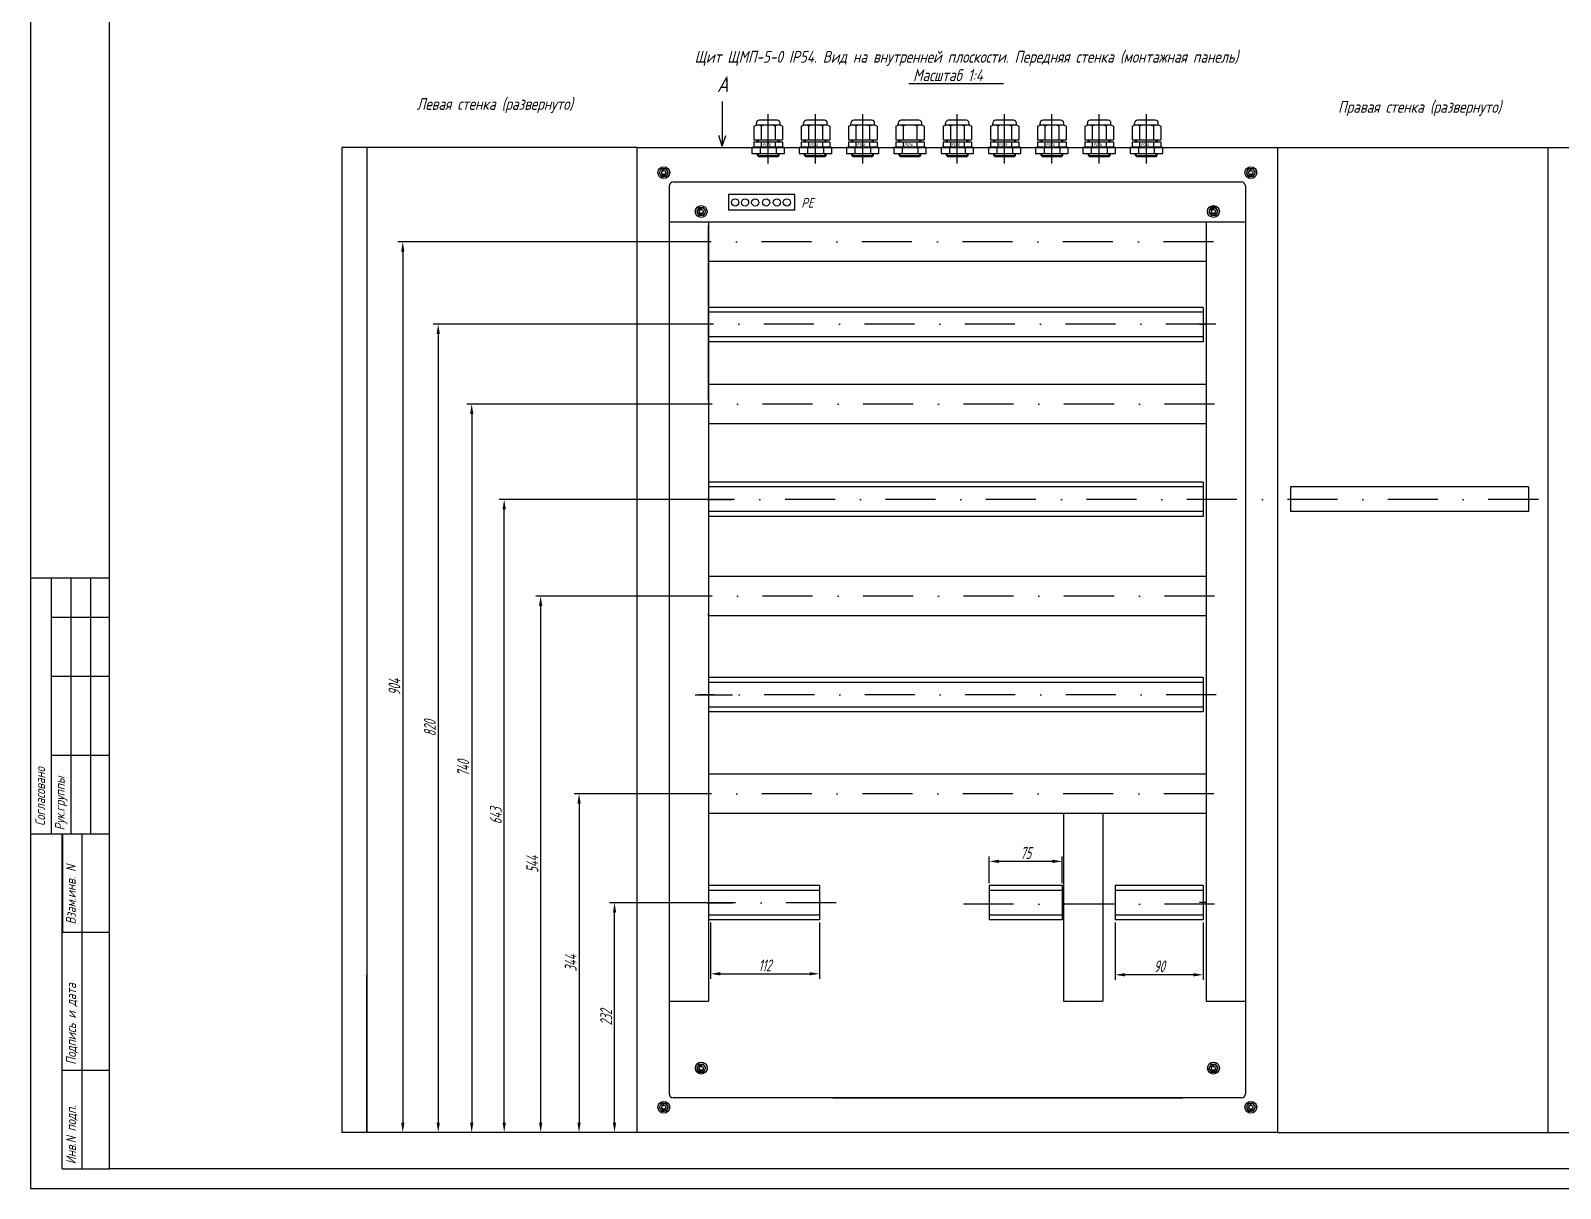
# Model space of a CAD drawing. Header units: millimetres. Extents: x 1012 to 5632, y 4 to 1530.
# Drawn here: x 1012.3 to 1400.5, y 935.9 to 1229.7 of the extents above; entities that cross this region are included whole.
import ezdxf

# ---------------------------------------------------------------- set-up
doc = ezdxf.new("R2010")
doc.units = ezdxf.units.MM
doc.linetypes.add('DASHDOTX2', pattern=[50.8, 25.4, -12.7, 0, -12.7])
doc.layers.add('MAIN', color=7, linetype='Continuous', lineweight=50)
doc.layers.add('ссылки', color=7, linetype='Continuous')
doc.styles.get("Standard").update_dxf_attribs({"font": 'GOST_A.TTF', "width": 0.8, "oblique": 15, "height": 3})
doc.dimstyles.new('ISO-25', dxfattribs={"dimtxt": 3, "dimasz": 2.5, "dimexe": 1.25, "dimexo": 0.625, "dimtad": 1, "dimlfac": 4, "dimtxsty": 'Standard', "dimcen": 2.5, "dimadec": 0, "dimazin": 0, "dimtfac": 1, "dimtmove": 0, "dimatfit": 3, "dimfxl": 1.25, "dimlwd": 25, "dimarcsym": 0})

# ---------------------------------------------------------------- blocks, each defined once
blk = doc.blocks.new('PG16')
at = {"lineweight": 30}
for p, q in [((-3.62, 5.43), (-3, 5.68)), ((-3.62, 5.43), (-3.62, 1.93)), ((-3, 5.68), (-3, 6.18)), ((3, 5.68), (-3, 5.68)), ((2.25, 6.93), (-2.25, 6.93)), ((-1.75, 5.68), (-1.75, 1.93)), ((1.75, 5.68), (1.75, 1.93)), ((3, 5.68), (3, 6.18)), ((3.62, 5.43), (3, 5.68)), ((3.62, 5.43), (3.62, 1.93)), ((-4.12, 0), (-4.12, -1.5)), ((4.12, 0), (-4.12, 0)), ((-3.62, 1.93), (3.62, 1.93)), ((-3.62, 1.43), (-3.62, 0.18)), ((-3.62, 1.43), (3.62, 1.43)), ((-3.62, 0.18), (3.62, 0.18)), ((-2.75, 1.43), (-2.75, 1.93)), ((-2.75, 0), (-2.75, 0.18)), ((-2, 0), (-2, -1.5)), ((-1.75, 1.43), (-1.75, 0.18)), ((1.75, 1.43), (1.75, 0.18)), ((2, 0), (2, -1.5)), ((2.75, 1.43), (2.75, 1.93)), ((2.75, 0), (2.75, 0.18)), ((3.62, 1.43), (3.62, 0.18)), ((4.12, -1.5), (4.12, 0)), ((-4.12, -1.5), (4.12, -1.5)), ((-2.75, -2.07), (-2.75, -1.5)), ((-2.75, -2.07), (2.75, -2.07)), ((-2.75, -2.07), (-2.5, -2.32)), ((-2.5, -2.32), (2.5, -2.32)), ((2.75, -2.07), (2.5, -2.32)), ((2.75, -2.07), (2.75, -1.5))]:
    blk.add_line(p, q, dxfattribs=at)
for p, q in [((-2.5, 1.43), (-2.5, 1.93)), ((-2.5, 0), (-2.5, 0.18)), ((2.5, 1.43), (2.5, 1.93)), ((2.5, 0), (2.5, 0.18)), ((-2.5, -2.32), (-2.5, -1.5)), ((2.5, -2.32), (2.5, -1.5))]:
    blk.add_line(p, q)
for centre, start, end in [((-2.25, 6.18), 90, 180), ((2.25, 6.18), 0, 90)]:
    blk.add_arc(centre, 0.75, start, end, dxfattribs=at)
for centre, major_axis, ratio, start_param, end_param in [((-2.69, 5.43), (-0.937, 0), 0.266667, 3.141593, 4.712389), ((0, 5.43), (-1.75, 0), 0.142857, 3.141593, 6.283185), ((2.69, 5.43), (0.938, 0), 0.266667, 1.570796, 3.141593)]:
    blk.add_ellipse(centre, major_axis=major_axis, ratio=ratio, start_param=start_param, end_param=end_param, dxfattribs=at)
at = {"layer": 'ссылки', "lineweight": 30, "oblique": 15}
blk.add_text('PG16', height=0.75, dxfattribs=at).set_placement((-1.47, 0.35))
blk = doc.blocks.new('*D140')
at = {"color": 0, "lineweight": -2}
for p, q in [((1183.73, 1008.33), (1159.23, 1008.33)), ((1165.61, 950.08), (1159.23, 950.08))]:
    blk.add_line(p, q, dxfattribs=at)
at = {"color": 0, "lineweight": 25}
blk.add_line((1160.48, 952.58), (1160.48, 1005.83), dxfattribs=at)
at = {"color": 0}
for points in [[(1160.07, 1005.83), (1160.9, 1005.83), (1160.48, 1008.33)], [(1160.07, 952.58), (1160.9, 952.58), (1160.48, 950.08)]]:
    blk.add_solid(points, dxfattribs=at)
at = {"layer": 'Defpoints', "color": 0}
for p in [(1160.48, 1008.33), (1184.36, 1008.33), (1166.23, 950.08)]:
    blk.add_point(p, dxfattribs=at)
at = {"color": 0, "insert": (1158.36, 979.21), "char_height": 3, "attachment_point": 5, "rotation": 90}
blk.add_mtext('232', dxfattribs=at)
blk = doc.blocks.new('*D141')
at = {"color": 0, "lineweight": -2}
for p, q in [((1183.73, 1086.19), (1140.48, 1086.19)), ((1165.61, 950.08), (1140.48, 950.08))]:
    blk.add_line(p, q, dxfattribs=at)
at = {"color": 0, "lineweight": 25}
blk.add_line((1141.73, 1083.69), (1141.73, 952.58), dxfattribs=at)
at = {"color": 0}
for points in [[(1141.32, 1083.69), (1142.15, 1083.69), (1141.73, 1086.19)], [(1141.32, 952.58), (1142.15, 952.58), (1141.73, 950.08)]]:
    blk.add_solid(points, dxfattribs=at)
at = {"layer": 'Defpoints', "color": 0}
for p in [(1184.36, 1086.19), (1141.73, 950.08), (1166.23, 950.08)]:
    blk.add_point(p, dxfattribs=at)
at = {"color": 0, "insert": (1139.61, 1018.14), "char_height": 3, "attachment_point": 5, "rotation": 90}
blk.add_mtext('544', dxfattribs=at)
blk = doc.blocks.new('*D138')
at = {"color": 0, "lineweight": -2}
for p, q in [((1183.73, 1036.03), (1150.23, 1036.03)), ((1164.98, 950.08), (1150.23, 950.08))]:
    blk.add_line(p, q, dxfattribs=at)
at = {"color": 0, "lineweight": 25}
blk.add_line((1151.48, 1033.53), (1151.48, 952.58), dxfattribs=at)
at = {"color": 0}
for points in [[(1151.07, 1033.53), (1151.9, 1033.53), (1151.48, 1036.03)], [(1151.07, 952.58), (1151.9, 952.58), (1151.48, 950.08)]]:
    blk.add_solid(points, dxfattribs=at)
at = {"layer": 'Defpoints', "color": 0}
for p in [(1184.36, 1036.03), (1151.48, 950.08), (1165.61, 950.08)]:
    blk.add_point(p, dxfattribs=at)
at = {"color": 0, "insert": (1149.36, 993.05), "char_height": 3, "attachment_point": 5, "rotation": 90}
blk.add_mtext('344', dxfattribs=at)
blk = doc.blocks.new('*D142')
at = {"color": 0, "lineweight": -2}
for p, q in [((1183.73, 1110.74), (1131.23, 1110.74)), ((1165.61, 950.08), (1131.23, 950.08))]:
    blk.add_line(p, q, dxfattribs=at)
at = {"color": 0, "lineweight": 25}
blk.add_line((1132.48, 952.58), (1132.48, 1108.24), dxfattribs=at)
at = {"color": 0}
for points in [[(1132.07, 1108.24), (1132.9, 1108.24), (1132.48, 1110.74)], [(1132.07, 952.58), (1132.9, 952.58), (1132.48, 950.08)]]:
    blk.add_solid(points, dxfattribs=at)
at = {"layer": 'Defpoints', "color": 0}
for p in [(1132.48, 1110.74), (1184.36, 1110.74), (1166.23, 950.08)]:
    blk.add_point(p, dxfattribs=at)
at = {"color": 0, "insert": (1130.36, 1030.41), "char_height": 3, "attachment_point": 5, "rotation": 90}
blk.add_mtext('643', dxfattribs=at)
blk = doc.blocks.new('*D143')
at = {"color": 0, "lineweight": -2}
for p, q in [((1183.73, 1134.9), (1122.98, 1134.9)), ((1165.61, 950.08), (1122.98, 950.08))]:
    blk.add_line(p, q, dxfattribs=at)
at = {"color": 0, "lineweight": 25}
blk.add_line((1124.23, 1132.4), (1124.23, 952.58), dxfattribs=at)
at = {"color": 0}
for points in [[(1123.82, 1132.4), (1124.65, 1132.4), (1124.23, 1134.9)], [(1123.82, 952.58), (1124.65, 952.58), (1124.23, 950.08)]]:
    blk.add_solid(points, dxfattribs=at)
at = {"layer": 'Defpoints', "color": 0}
for p in [(1184.36, 1134.9), (1124.23, 950.08), (1166.23, 950.08)]:
    blk.add_point(p, dxfattribs=at)
at = {"color": 0, "insert": (1122.11, 1042.49), "char_height": 3, "attachment_point": 5, "rotation": 90}
blk.add_mtext('740', dxfattribs=at)
blk = doc.blocks.new('*D144')
at = {"color": 0, "lineweight": -2}
for p, q in [((1183.73, 1155.25), (1114.48, 1155.25)), ((1165.61, 950.08), (1114.48, 950.08))]:
    blk.add_line(p, q, dxfattribs=at)
at = {"color": 0, "lineweight": 25}
blk.add_line((1115.73, 1152.75), (1115.73, 952.58), dxfattribs=at)
at = {"color": 0}
for points in [[(1115.32, 1152.75), (1116.15, 1152.75), (1115.73, 1155.25)], [(1115.32, 952.58), (1116.15, 952.58), (1115.73, 950.08)]]:
    blk.add_solid(points, dxfattribs=at)
at = {"layer": 'Defpoints', "color": 0}
for p in [(1184.36, 1155.25), (1115.73, 950.08), (1166.23, 950.08)]:
    blk.add_point(p, dxfattribs=at)
at = {"color": 0, "insert": (1113.61, 1052.66), "char_height": 3, "attachment_point": 5, "rotation": 90}
blk.add_mtext('820', dxfattribs=at)
blk = doc.blocks.new('*D145')
at = {"color": 0, "lineweight": -2}
for p, q in [((1183.73, 1176.13), (1105.48, 1176.13)), ((1165.61, 950.08), (1105.48, 950.08))]:
    blk.add_line(p, q, dxfattribs=at)
at = {"color": 0, "lineweight": 25}
blk.add_line((1106.73, 1173.63), (1106.73, 952.58), dxfattribs=at)
at = {"color": 0}
for points in [[(1106.32, 1173.63), (1107.15, 1173.63), (1106.73, 1176.13)], [(1106.32, 952.58), (1107.15, 952.58), (1106.73, 950.08)]]:
    blk.add_solid(points, dxfattribs=at)
at = {"layer": 'Defpoints', "color": 0}
for p in [(1184.36, 1176.13), (1106.73, 950.08), (1166.23, 950.08)]:
    blk.add_point(p, dxfattribs=at)
at = {"color": 0, "insert": (1104.61, 1063.11), "char_height": 3, "attachment_point": 5, "rotation": 90}
blk.add_mtext('904', dxfattribs=at)
blk = doc.blocks.new('*D146')
at = {"color": 0, "lineweight": -2}
for p, q in [((1184.8, 1003.37), (1184.8, 989.08)), ((1212.47, 1003.37), (1212.47, 989.08))]:
    blk.add_line(p, q, dxfattribs=at)
at = {"color": 0, "lineweight": 25}
blk.add_line((1187.3, 990.33), (1209.97, 990.33), dxfattribs=at)
at = {"color": 0}
for points in [[(1187.3, 990.75), (1187.3, 989.92), (1184.8, 990.33)], [(1209.97, 990.75), (1209.97, 989.92), (1212.47, 990.33)]]:
    blk.add_solid(points, dxfattribs=at)
at = {"layer": 'Defpoints', "color": 0}
for p in [(1184.8, 1003.99), (1212.47, 1003.99), (1212.47, 990.33)]:
    blk.add_point(p, dxfattribs=at)
at = {"color": 0, "insert": (1198.63, 992.46), "char_height": 3, "attachment_point": 5}
blk.add_mtext('112', dxfattribs=at)
blk = doc.blocks.new('*D147')
at = {"color": 0, "lineweight": -2}
for p, q in [((1287.55, 1003.37), (1287.55, 988.83)), ((1309.9, 1003.37), (1309.9, 988.83))]:
    blk.add_line(p, q, dxfattribs=at)
at = {"color": 0, "lineweight": 25}
blk.add_line((1307.4, 990.08), (1290.05, 990.08), dxfattribs=at)
at = {"color": 0}
for points in [[(1290.05, 990.5), (1290.05, 989.67), (1287.55, 990.08)], [(1307.4, 990.5), (1307.4, 989.67), (1309.9, 990.08)]]:
    blk.add_solid(points, dxfattribs=at)
at = {"layer": 'Defpoints', "color": 0}
for p in [(1287.55, 1003.99), (1309.9, 1003.99), (1287.55, 990.08)]:
    blk.add_point(p, dxfattribs=at)
at = {"color": 0, "insert": (1298.73, 992.21), "char_height": 3, "attachment_point": 5}
blk.add_mtext('90', dxfattribs=at)
blk = doc.blocks.new('*D167')
at = {"color": 0, "lineweight": -2}
for p, q in [((1255.56, 1013.37), (1255.56, 1020.12)), ((1274.13, 1013.37), (1274.13, 1020.12))]:
    blk.add_line(p, q, dxfattribs=at)
at = {"color": 0, "lineweight": 25}
blk.add_line((1271.63, 1018.87), (1258.06, 1018.87), dxfattribs=at)
at = {"color": 0}
for points in [[(1258.06, 1019.29), (1258.06, 1018.46), (1255.56, 1018.87)], [(1271.63, 1019.29), (1271.63, 1018.46), (1274.13, 1018.87)]]:
    blk.add_solid(points, dxfattribs=at)
at = {"layer": 'Defpoints', "color": 0}
for p in [(1255.56, 1018.87), (1255.56, 1012.74), (1274.13, 1012.74)]:
    blk.add_point(p, dxfattribs=at)
at = {"color": 0, "insert": (1264.84, 1021), "char_height": 3, "attachment_point": 5}
blk.add_mtext('75', dxfattribs=at)

msp = doc.modelspace()

# ---------------------------------------------------------------- linework, layer by layer
at = {"color": 7}
for p, q in [((1012.2812, 1529.8587), (1012.2812, 935.8587)), ((1235.1954, 1216.3214), (1259.1736, 1216.3214)), ((1187.8379, 1211.7507), (1187.8379, 1200.3865)), ((1199.4818, 1196.0446), (1199.4818, 1208.5766)), ((1211.4818, 1196.0446), (1211.4818, 1208.5766)), ((1223.4818, 1196.0446), (1223.4818, 1208.5766)), ((1247.4818, 1196.0446), (1247.4818, 1208.5766)), ((1259.4818, 1196.0446), (1259.4818, 1208.5766)), ((1271.4818, 1196.0446), (1271.4818, 1208.5766)), ((1283.4818, 1196.0446), (1283.4818, 1208.5766)), ((1295.4818, 1196.0446), (1295.4818, 1208.5766)), ((1097.5814, 1200.0802), (1097.5814, 1115.0629)), ((1187.8379, 1200.3865), (1186.9195, 1203.1395)), ((1187.8379, 1200.3865), (1188.7564, 1203.1395)), ((1187.8379, 1200.3865), (1187.8379, 1200.3865)), ((1198.2003, 1188.1291), (1189.4084, 1188.1291)), ((1189.4084, 1188.1291), (1189.4084, 1184.1291)), ((1202.2003, 1188.1291), (1198.2003, 1188.1291)), ((1206.2003, 1188.1291), (1202.2003, 1188.1291)), ((1206.2003, 1184.1291), (1206.2003, 1188.1291)), ((1198.2003, 1184.1291), (1189.4084, 1184.1291)), ((1202.2003, 1184.1291), (1198.2003, 1184.1291)), ((1206.2003, 1184.1291), (1202.2003, 1184.1291)), ((1184.3568, 1135.8184), (1184.3568, 1180.2234)), ((1308.9694, 1155.2464), (1310.7835, 1155.2464)), ((1184.0123, 1110.741), (1188.0851, 1110.741)), ((1186.359, 1110.741), (1190.4318, 1110.741)), ((1392.4815, 1113.9606), (1392.4815, 1107.7106)), ((1184.3568, 1081.2716), (1184.3568, 1081.8006)), ((1184.3568, 1081.2716), (1184.3568, 1081.8006)), ((1184.3568, 1078.5539), (1184.3568, 1042.1315)), ((1180.9078, 1061.1377), (1189.7204, 1061.1377)), ((1184.0123, 1061.1377), (1188.0851, 1061.1377)), ((1186.359, 1061.1377), (1190.4318, 1061.1377)), ((1212.4671, 1012.7407), (1212.4671, 1003.9907)), ((1255.5571, 1012.7407), (1255.5571, 1003.9907)), ((1274.1265, 1012.7407), (1255.5571, 1012.7407)), ((1274.1265, 1012.7407), (1274.1265, 1003.9907)), ((1287.5523, 1012.7407), (1287.5523, 1003.9907)), ((1184.0123, 1008.3313), (1188.0851, 1008.3313)), ((1186.359, 1008.3313), (1190.4318, 1008.3313)), ((1308.9694, 1008.4915), (1310.7835, 1008.4915)), ((1097.5814, 950.0802), (1097.5814, 990.0629)), ((1215.8443, 958.8302), (1304.7235, 958.8302)), ((1012.2812, 935.8587), (1853.2812, 935.8587))]:
    msp.add_line(p, q, dxfattribs=at)
at = {"color": 7, "lineweight": 30}
for p, q in [((1032.2812, 940.8587), (1032.2812, 1524.8587)), ((1166.2318, 1200.0802), (1091.2318, 1200.0802)), ((1091.2318, 1200.0802), (1091.2318, 950.0802)), ((1097.5814, 1200.0802), (1097.5814, 950.0802)), ((1166.2318, 1200.0802), (1328.7318, 1200.0802)), ((1166.2318, 950.0802), (1166.2318, 1200.0802)), ((1328.7318, 1200.0802), (1328.7318, 949.9565)), ((1328.7318, 1200.0802), (1403.7318, 1200.0802)), ((1397.3822, 1200.0802), (1397.3822, 950.0802)), ((1174.3568, 1190.3302), (1174.3568, 959.8302)), ((1175.3568, 1191.3302), (1319.6068, 1191.3302)), ((1320.6068, 1190.3302), (1320.6068, 1004.7985)), ((1313.2169, 1184.8984), (1311.4229, 1184.8984)), ((1174.3568, 1181.2145), (1184.3568, 1181.2145)), ((1184.3568, 1181.2103), (1184.3568, 983.3963)), ((1184.3568, 1181.2103), (1310.6068, 1181.2103)), ((1310.6068, 1181.2145), (1320.6068, 1181.2145)), ((1310.6068, 1181.2103), (1310.6068, 983.3963)), ((1320.6068, 1179.0365), (1320.6068, 959.8302)), ((1184.3568, 1171.2103), (1310.6068, 1171.2103)), ((1309.8994, 1159.4956), (1184.3568, 1159.4956)), ((1309.8994, 1158.2456), (1184.3568, 1158.2456)), ((1309.8994, 1159.4956), (1309.8994, 1150.7456)), ((1309.8994, 1151.9956), (1184.3568, 1151.9956)), ((1309.8994, 1150.7456), (1184.3568, 1150.7456)), ((1184.3568, 1139.9781), (1310.6068, 1139.9781)), ((1184.3568, 1129.9781), (1310.6068, 1129.9781)), ((1184.8023, 1115.1504), (1184.3568, 1115.1504)), ((1309.8994, 1115.1504), (1184.3568, 1115.1504)), ((1184.6209, 1115.1504), (1184.6209, 1115.1504)), ((1309.8994, 1115.1504), (1309.8994, 1106.4004)), ((1184.8023, 1113.9004), (1184.3568, 1113.9004)), ((1309.8994, 1113.9004), (1184.3568, 1113.9004)), ((1184.6194, 1113.9004), (1184.6209, 1113.9004)), ((1392.4815, 1113.9606), (1332.0081, 1113.9606)), ((1332.0081, 1113.9606), (1332.0081, 1107.7106)), ((1392.4815, 1113.9606), (1392.4815, 1107.7106)), ((1184.8023, 1107.6504), (1184.3568, 1107.6504)), ((1309.8994, 1107.6504), (1184.3568, 1107.6504)), ((1392.4815, 1107.7106), (1332.0081, 1107.7106)), ((1184.8023, 1106.4004), (1184.3568, 1106.4004)), ((1309.8994, 1106.4004), (1184.3568, 1106.4004)), ((1184.3568, 1091.2716), (1310.6068, 1091.2716)), ((1184.3568, 1081.2716), (1310.6068, 1081.2716)), ((1184.8023, 1065.5471), (1184.3568, 1065.5471)), ((1309.8994, 1065.5471), (1184.3568, 1065.5471)), ((1184.8023, 1064.2971), (1184.3568, 1064.2971)), ((1309.8994, 1064.2971), (1184.3568, 1064.2971)), ((1184.6194, 1064.2971), (1184.6209, 1064.2971)), ((1184.6209, 1065.5471), (1184.6209, 1065.5471)), ((1309.8994, 1065.5471), (1309.8994, 1056.7971)), ((1184.8023, 1058.0471), (1184.3568, 1058.0471)), ((1309.8994, 1058.0471), (1184.3568, 1058.0471)), ((1184.8023, 1056.7971), (1184.3568, 1056.7971)), ((1309.8994, 1056.7971), (1184.3568, 1056.7971)), ((1184.3568, 1041.088), (1285.1282, 1041.088)), ((1184.3568, 1041.088), (1310.6068, 1041.088)), ((1184.3568, 1031.088), (1285.1282, 1031.088)), ((1184.3568, 1031.088), (1285.1282, 1031.088)), ((1184.3568, 1031.088), (1310.6068, 1031.088)), ((1274.4323, 1031.088), (1274.4323, 983.3963)), ((1284.4323, 1031.088), (1284.4323, 983.3963)), ((1184.8023, 1012.7407), (1184.3568, 1012.7407)), ((1212.4671, 1012.7407), (1184.3568, 1012.7407)), ((1184.8023, 1011.4907), (1184.3568, 1011.4907)), ((1212.4671, 1011.4907), (1184.3568, 1011.4907)), ((1184.6194, 1011.4907), (1184.6209, 1011.4907)), ((1184.6209, 1012.7407), (1184.6209, 1012.7407)), ((1274.1265, 1012.7407), (1255.5571, 1012.7407)), ((1274.1265, 1011.4907), (1255.5571, 1011.4907)), ((1309.8994, 1012.7407), (1287.5523, 1012.7407)), ((1309.8994, 1011.4907), (1287.5523, 1011.4907)), ((1309.8994, 1012.7407), (1309.8994, 1003.9907)), ((1184.8023, 1005.2407), (1184.3568, 1005.2407)), ((1212.4671, 1005.2407), (1184.3568, 1005.2407)), ((1184.8023, 1003.9907), (1184.3568, 1003.9907)), ((1212.4671, 1003.9907), (1184.3568, 1003.9907)), ((1274.1265, 1005.2407), (1255.5571, 1005.2407)), ((1274.1265, 1003.9907), (1255.5571, 1003.9907)), ((1309.8994, 1005.2407), (1287.5523, 1005.2407)), ((1309.8994, 1003.9907), (1287.5523, 1003.9907)), ((1174.3568, 983.3963), (1184.3568, 983.3963)), ((1274.4323, 983.3963), (1284.4323, 983.3963)), ((1310.6068, 983.3963), (1320.6068, 983.3963)), ((1319.6068, 958.8302), (1175.3568, 958.8302)), ((1166.2318, 950.0802), (1091.2318, 950.0802)), ((1328.7318, 950.0802), (1166.2318, 950.0802)), ((1328.7318, 950.0802), (1403.7318, 950.0802)), ((1848.2812, 940.8587), (1032.2812, 940.8587))]:
    msp.add_line(p, q, dxfattribs=at)
at = {"color": 7, "linetype": 'DASHDOTX2', "ltscale": 0.5}
for p, q in [((1312.4761, 1176.133), (1181.2488, 1176.133)), ((1313.1011, 1155.2464), (1181.8738, 1155.2464)), ((1312.7537, 1134.9008), (1181.5264, 1134.9008)), ((1394.9492, 1110.741), (1181.9719, 1110.741)), ((1312.7537, 1086.1943), (1181.5264, 1086.1943)), ((1313.1992, 1061.1377), (1181.9719, 1061.1377)), ((1312.5742, 1036.0254), (1181.3469, 1036.0254)), ((1216.7158, 1008.3313), (1181.5264, 1008.3313)), ((1312.7537, 1008.0444), (1246.9645, 1008.0444))]:
    msp.add_line(p, q, dxfattribs=at)
at = {"color": 7, "lineweight": 30}
for points in [[(1172.3195, 1194.6511), (1171.8315, 1193.6046), (1172.4938, 1192.6587), (1173.6441, 1192.7593), (1174.1321, 1193.8058), (1173.4698, 1194.7517)], [(1321.3195, 1194.6511), (1320.8315, 1193.6046), (1321.4938, 1192.6587), (1322.6441, 1192.7593), (1323.1321, 1193.8058), (1322.4698, 1194.7517)], [(1181.8195, 1184.7761), (1181.3315, 1183.7296), (1181.9938, 1182.7837), (1183.1441, 1182.8843), (1183.6321, 1183.9308), (1182.9698, 1184.8767)], [(1311.8195, 1184.7761), (1311.3315, 1183.7296), (1311.9938, 1182.7837), (1313.1441, 1182.8843), (1313.6321, 1183.9308), (1312.9698, 1184.8767)], [(1181.8195, 967.2761), (1181.3315, 966.2296), (1181.9938, 965.2837), (1183.1441, 965.3843), (1183.6321, 966.4308), (1182.9698, 967.3767)], [(1311.8195, 967.2761), (1311.3315, 966.2296), (1311.9938, 965.2837), (1313.1441, 965.3843), (1313.6321, 966.4308), (1312.9698, 967.3767)], [(1172.3195, 957.4011), (1171.8315, 956.3546), (1172.4938, 955.4087), (1173.6441, 955.5093), (1174.1321, 956.5558), (1173.4698, 957.5017)], [(1321.3195, 957.4011), (1320.8315, 956.3546), (1321.4938, 955.4087), (1322.6441, 955.5093), (1323.1321, 956.5558), (1322.4698, 957.5017)]]:
    msp.add_lwpolyline(points, close=True, dxfattribs=at)
for centre, radius in [((1172.9818, 1193.7052), 1.5), ((1172.9818, 1193.7052), 1), ((1172.9818, 1193.7052), 1), ((1172.9818, 1193.7052), 1), ((1172.9818, 1193.7052), 0.5), ((1321.9818, 1193.7052), 1.5), ((1321.9818, 1193.7052), 1), ((1321.9818, 1193.7052), 1), ((1321.9818, 1193.7052), 1), ((1321.9818, 1193.7052), 0.5), ((1182.4818, 1183.8302), 1.5), ((1182.4818, 1183.8302), 1), ((1182.4818, 1183.8302), 1), ((1182.4818, 1183.8302), 1), ((1182.4818, 1183.8302), 0.5), ((1312.4818, 1183.8302), 1.5), ((1312.4818, 1183.8302), 1), ((1312.4818, 1183.8302), 1), ((1312.4818, 1183.8302), 1), ((1312.4818, 1183.8302), 0.5), ((1182.4963, 966.3974), 1.5), ((1182.4818, 966.3302), 1), ((1182.4818, 966.3302), 1), ((1182.4818, 966.3302), 1), ((1182.4818, 966.3302), 0.5), ((1312.4963, 966.3974), 1.5), ((1312.4818, 966.3302), 1), ((1312.4818, 966.3302), 1), ((1312.4818, 966.3302), 1), ((1312.4818, 966.3302), 0.5), ((1172.9818, 956.4552), 1.5), ((1172.9818, 956.4552), 1), ((1172.9818, 956.4552), 1), ((1172.9818, 956.4552), 1), ((1172.9818, 956.4552), 0.5), ((1321.9818, 956.4552), 1.5), ((1321.9818, 956.4552), 1), ((1321.9818, 956.4552), 1), ((1321.9818, 956.4552), 1), ((1321.9818, 956.4552), 0.5)]:
    msp.add_circle(centre, radius, dxfattribs=at)
at = {"color": 7}
for centre in [(1191.0976, 1186.1291), (1193.5976, 1186.1291), (1196.2006, 1186.1291), (1198.9506, 1186.1291), (1201.7006, 1186.1291), (1204.2006, 1186.1291)]:
    msp.add_circle(centre, 0.9154, dxfattribs=at)
for centre in [(1172.9818, 1193.7052), (1321.9818, 1193.7052), (1182.4818, 1183.8302), (1312.4818, 1183.8302), (1182.4818, 966.3302), (1312.4818, 966.3302), (1172.9818, 956.4552), (1321.9818, 956.4552)]:
    msp.add_arc(centre, 0.6127, 77.654356, 9.494214, dxfattribs=at)
at = {"color": 7, "lineweight": 30}
for centre, start, end in [((1175.3568, 1190.3302), 90, 180), ((1319.6068, 1190.3302), 0, 90), ((1175.3568, 959.8302), 180, 270), ((1319.6068, 959.8302), 270, 0)]:
    msp.add_arc(centre, 1, start, end, dxfattribs=at)
at = {"layer": 'MAIN', "color": 7, "linetype": 'Continuous', "lineweight": 30}
for p, q in [((1012.2812, 1090.8706), (1032.2812, 1090.8706)), ((1017.4797, 1090.8706), (1017.4797, 1025.8706)), ((1017.4797, 1080.8706), (1032.2812, 1080.8706)), ((1017.4797, 1065.8706), (1032.2812, 1065.8706)), ((1017.4797, 1045.8706), (1032.2812, 1045.8706)), ((1012.2812, 1025.8706), (1032.2812, 1025.8706)), ((1025.2812, 1025.8587), (1025.2812, 940.8587)), ((1020.2812, 940.8587), (1020.2812, 1000.8587)), ((1020.2812, 1000.8587), (1032.2812, 1000.8587)), ((1020.2812, 965.8587), (1032.2812, 965.8587)), ((1020.2812, 940.8587), (1032.2812, 940.8587))]:
    msp.add_line(p, q, dxfattribs=at)
at = {"layer": 'MAIN', "color": 7, "linetype": 'Continuous', "lineweight": -2}
for p, q in [((1022.4797, 1090.8706), (1022.4797, 1025.8706)), ((1027.4797, 1090.8706), (1027.4797, 1025.8706))]:
    msp.add_line(p, q, dxfattribs=at)
at = {"layer": 'MAIN', "color": 7, "linetype": 'Continuous', "lineweight": 40}
msp.add_line((1020.2812, 1025.8587), (1020.2812, 1000.8587), dxfattribs=at)

# ---------------------------------------------------------------- block references
at = {"color": 7}
for p in [(1199.4818, 1200.0802), (1211.4818, 1200.0802), (1223.4818, 1200.0802), (1235.4818, 1200.0802), (1247.4818, 1200.0802), (1259.4818, 1200.0802), (1271.4818, 1200.0802), (1283.4818, 1200.0802), (1295.4818, 1200.0802)]:
    msp.add_blockref('PG16', p, dxfattribs=at)

# ---------------------------------------------------------------- texts
at = {"color": 7, "oblique": 15}
msp.add_text('РЕ', height=2.5, dxfattribs=at).set_placement((1207.8846, 1184.7794))
at = {"layer": 'MAIN', "color": 7, "linetype": 'Continuous', "lineweight": -3, "oblique": 15}
for s, p in [('Согласовано', (1015.9562, 1027.8706)), ('Рук.группы', (1020.9562, 1026.7049)), ('Взам.инв. N', (1023.7576, 1002.8587)), ('Подпись и дата', (1023.8047, 967.2337)), ('Инв.N подп.', (1023.8047, 941.9837))]:
    msp.add_text(s, height=2.5, rotation=90, dxfattribs=at).set_placement(p)
at = {"layer": 'ссылки', "color": 7, "oblique": 15}
for s, height, p in [('    Щит ЩМП-5-0 IP54. Вид на внутренней плоскости. Передняя стенка (монтажная панель)', 3, (1174.65, 1221.6038)), ('Масштаб 1:4', 3, (1236.2523, 1216.9392)), ('A', 4, (1186.4945, 1214.1416)), ('Левая стенка (развернуто)', 3, (1110.281, 1209.632)), ('Правая стенка (развернуто)', 3, (1344.1131, 1208.8821))]:
    msp.add_text(s, height=height, dxfattribs=at).set_placement(p)

# ---------------------------------------------------------------- dimensions: what is measured, and where the dimension line sits
at = {"color": 7}
for base, p1, p2, text, picture, middle in [((1106.7328, 950.0802), (1184.3568, 1176.133), (1166.2318, 950.0802), '904', '*D145', (1104.6067, 1063.1066)), ((1115.7328, 950.0802), (1184.3568, 1155.2464), (1166.2318, 950.0802), '820', '*D144', (1113.6067, 1052.6633)), ((1124.2328, 950.0802), (1184.3568, 1134.9008), (1166.2318, 950.0802), '740', '*D143', (1122.1067, 1042.4905)), ((1132.4828, 1110.741), (1166.2318, 950.0802), (1184.3568, 1110.741), '643', '*D142', (1130.3567, 1030.4106)), ((1141.7328, 950.0802), (1184.3568, 1086.1943), (1166.2318, 950.0802), '544', '*D141', (1139.6067, 1018.1372)), ((1151.4828, 950.0802), (1184.3568, 1036.0254), (1165.6068, 950.0802), '344', '*D138', (1149.3567, 993.0528)), ((1160.4828, 1008.3313), (1166.2318, 950.0802), (1184.3568, 1008.3313), '232', '*D140', (1158.3567, 979.2058))]:
    dim = msp.add_linear_dim(base=base, p1=p1, p2=p2, angle=90, text=text, dimstyle='ISO-25', dxfattribs=at)
    dim.commit()
    dim.dimension.update_dxf_attribs({"geometry": picture, "text_midpoint": middle})
for base, p1, p2, text, picture, middle in [((1255.5571, 1018.8726), (1274.1265, 1012.7407), (1255.5571, 1012.7407), '75', '*D167', (1264.8418, 1020.9987)), ((1212.4671, 990.3334), (1184.8023, 1003.9907), (1212.4671, 1003.9907), '112', '*D146', (1198.6347, 992.4595)), ((1287.5523, 990.0834), (1309.8994, 1003.9907), (1287.5523, 1003.9907), '90', '*D147', (1298.7259, 992.2095))]:
    dim = msp.add_linear_dim(base=base, p1=p1, p2=p2, text=text, dimstyle='ISO-25', dxfattribs=at)
    dim.commit()
    dim.dimension.update_dxf_attribs({"geometry": picture, "text_midpoint": middle})

doc.saveas('drawing.dxf')
